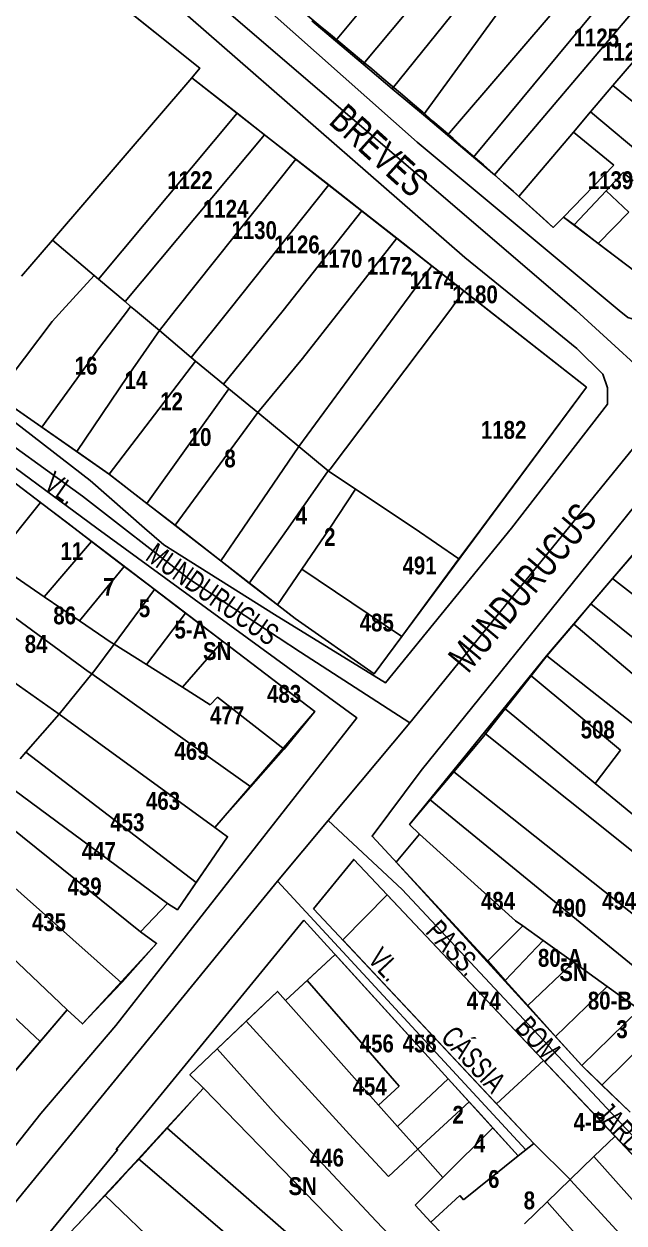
# Model space of a CAD drawing. Extents: x 199665 to 201826, y 4836581 to 4838476.
# Drawn here: x 200379.3 to 200463.5, y 4837466 to 4837634.1 of the extents above; entities that cross this region are included whole.
import ezdxf
from ezdxf.enums import TextEntityAlignment as Align

# ---------------------------------------------------------------- set-up
doc = ezdxf.new("R2010")
doc.units = 0
doc.header["$LTSCALE"] = 1.5
doc.header["$MEASUREMENT"] = 0
for name, color, linetype in [('CD-MALHA-LOTES', 40, 'CONTINUOUS'), ('RU-QUADRAS', 6, 'CONTINUOUS'), ('SV-EIXO-RUA-PAV', 20, 'CONTINUOUS'), ('SV-RUA-NAO-PAV-S-GUIA-C-GUIA', 7, 'CONTINUOUS'), ('SV-RUA-PAVIM-S-GUIA-C-GUIA', 7, 'CONTINUOUS'), ('SV-TXT-RUA-N-PAV-S-GUIA-C-GUIA', 7, 'CONTINUOUS'), ('SV-TXT-RUA-PAV-S-GUIA-C-GUIA', 7, 'CONTINUOUS'), ('Th_NmrPort', 1, 'CONTINUOUS')]:
    doc.layers.add(name, color=color, linetype=linetype)
doc.styles.add('ARIAL', font='ARIAL.TTF')
doc.styles.get("Standard").update_dxf_attribs({"font": 'swisscbo.ttf'})

msp = doc.modelspace()

# ---------------------------------------------------------------- linework, layer by layer
at = {"layer": 'CD-MALHA-LOTES', "linetype": 'Continuous'}
for p, q in [((200348.69, 4837672.04), (200403.96, 4837627.92)), ((200449.44, 4837663.58), (200423.03, 4837631.72)), ((200453.67, 4837660.51), (200426.89, 4837628.47)), ((200457.33, 4837657.83), (200430.98, 4837625.03)), ((200460.22, 4837655.42), (200435.34, 4837621.36)), ((200466.13, 4837650.5), (200438.74, 4837618.5)), ((200442.37, 4837615.45), (200469.43, 4837648.06)), ((200472.94, 4837645.47), (200445.31, 4837612.97)), ((200423.03, 4837631.72), (200419.67, 4837634.54)), ((200426.89, 4837628.47), (200423.03, 4837631.72)), ((200403.96, 4837627.92), (200402.87, 4837626.53)), ((200430.98, 4837625.03), (200426.89, 4837628.47)), ((200465.1, 4837629.19), (200461.94, 4837625.48)), ((200383.29, 4837603.8), (200402.87, 4837626.53)), ((200402.87, 4837626.53), (200409.21, 4837621.58)), ((200435.34, 4837621.36), (200430.98, 4837625.03)), ((200461.94, 4837625.48), (200458.8, 4837621.78)), ((200461.94, 4837625.48), (200481.27, 4837609.69)), ((200409.21, 4837621.58), (200389.76, 4837598.34)), ((200409.21, 4837621.58), (200413.05, 4837618.58)), ((200438.74, 4837618.5), (200435.34, 4837621.36)), ((200458.8, 4837621.78), (200456.4, 4837618.95)), ((200458.8, 4837621.78), (200467.16, 4837614.76)), ((200413.05, 4837618.58), (200393.48, 4837595.19)), ((200413.05, 4837618.58), (200417.44, 4837615.15)), ((200442.37, 4837615.45), (200438.74, 4837618.5)), ((200456.4, 4837618.95), (200448.73, 4837609.91)), ((200456.4, 4837618.95), (200462.08, 4837614.32)), ((200417.44, 4837615.15), (200400.5, 4837593.93)), ((200417.44, 4837615.15), (200422.07, 4837611.53)), ((200445.31, 4837612.97), (200442.37, 4837615.45)), ((200462.08, 4837614.32), (200454.99, 4837607.03)), ((200448.73, 4837609.91), (200445.31, 4837612.97)), ((200463.36, 4837613.27), (200460.98, 4837610.72)), ((200464.76, 4837612.13), (200463.36, 4837613.27)), ((200422.07, 4837611.53), (200408.05, 4837593.93)), ((200422.07, 4837611.53), (200426.71, 4837607.9)), ((200453.57, 4837605.58), (200448.73, 4837609.91)), ((200460.98, 4837610.72), (200456.5, 4837605.93)), ((200460.98, 4837610.72), (200464.18, 4837607.71)), ((200426.71, 4837607.9), (200415.69, 4837593.93)), ((200426.71, 4837607.9), (200431.62, 4837604.06)), ((200464.18, 4837607.71), (200459.88, 4837603.35)), ((200454.99, 4837607.03), (200453.57, 4837605.58)), ((200456.5, 4837605.93), (200454.99, 4837607.03)), ((200459.88, 4837603.35), (200456.5, 4837605.93)), ((200383.29, 4837603.8), (200378.94, 4837598.75)), ((200389.17, 4837598.83), (200383.29, 4837603.8)), ((200431.62, 4837604.06), (200423.66, 4837593.93)), ((200431.62, 4837604.06), (200436.55, 4837600.21)), ((200468.7, 4837596.65), (200459.88, 4837603.35)), ((200436.55, 4837600.21), (200431.92, 4837593.93)), ((200436.55, 4837600.21), (200441.04, 4837596.69)), ((200384.64, 4837593.93), (200389.17, 4837598.83)), ((200389.76, 4837598.34), (200389.17, 4837598.83)), ((200393.48, 4837595.19), (200389.76, 4837598.34)), ((200441.04, 4837596.69), (200439.06, 4837593.93)), ((200441.04, 4837596.69), (200444.53, 4837593.93)), ((200393.48, 4837595.19), (200394.27, 4837594.52)), ((200394.27, 4837594.52), (200393.81, 4837593.91)), ((200394.97, 4837593.93), (200394.27, 4837594.52)), ((200384.64, 4837593.93), (200383.24, 4837592.41)), ((200389.91, 4837588.77), (200393.81, 4837593.91)), ((200398.3, 4837591.12), (200394.97, 4837593.93)), ((200398.3, 4837591.12), (200400.5, 4837593.93)), ((200402.76, 4837587.35), (200408.05, 4837593.93)), ((200407.29, 4837583.61), (200415.69, 4837593.93)), ((200417.86, 4837574.87), (200431.92, 4837593.93)), ((200418.38, 4837587.21), (200423.66, 4837593.93)), ((200422.26, 4837571.71), (200439.06, 4837593.93)), ((200458.23, 4837583.18), (200444.53, 4837593.93)), ((200383.24, 4837592.41), (200375.41, 4837582.02)), ((200393.82, 4837584.7), (200398.3, 4837591.12)), ((200398.3, 4837591.12), (200402.76, 4837587.35)), ((200381.8, 4837577.58), (200389.91, 4837588.77)), ((200403.37, 4837586.85), (200391.24, 4837571.01)), ((200402.76, 4837587.35), (200403.37, 4837586.85)), ((200403.37, 4837586.85), (200407.29, 4837583.61)), ((200412.1, 4837579.63), (200418.38, 4837587.21)), ((200386.72, 4837574.16), (200393.82, 4837584.7)), ((200396.54, 4837566.9), (200408.05, 4837582.98)), ((200407.29, 4837583.61), (200408.05, 4837582.98)), ((200408.05, 4837582.98), (200412.1, 4837579.63)), ((200443.54, 4837563.44), (200458.23, 4837583.18)), ((200375.41, 4837582.02), (200381.8, 4837577.58)), ((200412.1, 4837579.63), (200400.5, 4837563.83)), ((200412.1, 4837579.63), (200417.86, 4837574.87)), ((200381.8, 4837577.58), (200386.72, 4837574.16)), ((200391.24, 4837571.01), (200386.72, 4837574.16)), ((200417.86, 4837574.87), (200410.06, 4837563.44)), ((200417.86, 4837574.87), (200422, 4837571.45)), ((200375.65, 4837571.56), (200381.63, 4837567.04)), ((200396.54, 4837566.9), (200391.24, 4837571.01)), ((200416.39, 4837563.44), (200422, 4837571.45)), ((200422, 4837571.45), (200422.26, 4837571.71)), ((200422, 4837571.45), (200425.84, 4837568.9)), ((200422.21, 4837563.44), (200425.84, 4837568.9)), ((200425.84, 4837568.9), (200434.04, 4837563.44)), ((200381.63, 4837567.04), (200374.96, 4837558.71)), ((200381.63, 4837567.04), (200385.45, 4837564.11)), ((200400.5, 4837563.83), (200396.54, 4837566.9)), ((200385.45, 4837564.11), (200388.78, 4837561.54)), ((200406.92, 4837558.85), (200400.5, 4837563.83)), ((200410.06, 4837563.44), (200406.92, 4837558.85)), ((200416.39, 4837563.44), (200410.92, 4837555.74)), ((200418.31, 4837557.69), (200422.21, 4837563.44)), ((200434.04, 4837563.44), (200440.34, 4837559.11)), ((200440.34, 4837559.11), (200443.54, 4837563.44)), ((200388.78, 4837561.54), (200382.15, 4837553.82)), ((200388.78, 4837561.54), (200393.37, 4837558.06)), ((200410.92, 4837555.74), (200406.92, 4837558.85)), ((200440.34, 4837559.11), (200432.31, 4837548.23)), ((200465.19, 4837560.22), (200461.9, 4837556.37)), ((200382.15, 4837553.82), (200374.96, 4837558.71)), ((200393.37, 4837558.06), (200387.08, 4837550.46)), ((200393.37, 4837558.06), (200396.94, 4837555.36)), ((200414.89, 4837552.66), (200418.31, 4837557.69)), ((200418.31, 4837557.69), (200432.31, 4837548.23)), ((200414.89, 4837552.66), (200410.92, 4837555.74)), ((200458.85, 4837552.8), (200461.9, 4837556.37)), ((200461.9, 4837556.37), (200481.48, 4837541.03)), ((200387.08, 4837550.46), (200382.15, 4837553.82)), ((200397.63, 4837554.83), (200391.94, 4837547.17)), ((200396.94, 4837555.36), (200397.63, 4837554.83)), ((200397.63, 4837554.83), (200401.98, 4837551.52)), ((200417.35, 4837550.75), (200414.89, 4837552.66)), ((200456.44, 4837549.98), (200458.85, 4837552.8)), ((200458.85, 4837552.8), (200487.29, 4837530)), ((200384.23, 4837537.37), (200364.18, 4837551.49)), ((200376.48, 4837552.02), (200388.32, 4837543.35)), ((200391.56, 4837547.41), (200387.08, 4837550.46)), ((200401.98, 4837551.52), (200396.5, 4837544.3)), ((200401.98, 4837551.52), (200407.15, 4837547.58)), ((200428.46, 4837543.02), (200417.35, 4837550.75)), ((200456.44, 4837549.98), (200452.67, 4837545.55)), ((200470.18, 4837538.38), (200456.44, 4837549.98)), ((200389.1, 4837543.35), (200391.94, 4837547.17)), ((200391.94, 4837547.17), (200391.56, 4837547.41)), ((200396.5, 4837544.3), (200391.94, 4837547.17)), ((200407.15, 4837547.58), (200401.55, 4837541.12)), ((200407.15, 4837547.58), (200420.1, 4837537.73)), ((200432.31, 4837548.23), (200428.46, 4837543.02)), ((200450.45, 4837542.75), (200452.67, 4837545.55)), ((200452.67, 4837545.55), (200482.21, 4837522.27)), ((200401.55, 4837541.12), (200396.5, 4837544.3)), ((200388.81, 4837543), (200384.23, 4837537.37)), ((200388.32, 4837543.35), (200388.81, 4837543)), ((200388.81, 4837543), (200389.1, 4837543.35)), ((200388.81, 4837543), (200411.14, 4837527.18)), ((200446.81, 4837538.1), (200450.45, 4837542.75)), ((200450.45, 4837542.75), (200463.01, 4837532.31)), ((200405.45, 4837538.66), (200401.55, 4837541.12)), ((200406.46, 4837539.73), (200405.45, 4837538.66)), ((200415.79, 4837532.45), (200406.46, 4837539.73)), ((200379.56, 4837532.03), (200384.23, 4837537.37)), ((200384.23, 4837537.37), (200406.1, 4837521.47)), ((200420.1, 4837537.73), (200415.79, 4837532.45)), ((200446.81, 4837538.1), (200444.04, 4837534.58)), ((200459.46, 4837527.66), (200446.81, 4837538.1)), ((200439.61, 4837529.28), (200443.81, 4837534.28)), ((200443.81, 4837534.28), (200444.04, 4837534.58)), ((200444.04, 4837534.58), (200470.08, 4837513.83)), ((200378.77, 4837531.11), (200379.56, 4837532.03)), ((200379.56, 4837532.03), (200403.48, 4837513.77)), ((200411.14, 4837527.18), (200415.71, 4837532.35)), ((200415.71, 4837532.35), (200415.79, 4837532.45)), ((200459.46, 4837527.66), (200463.01, 4837532.31)), ((200372.5, 4837530.72), (200399.44, 4837510.84)), ((200439.61, 4837529.28), (200436.3, 4837525.34)), ((200478.26, 4837498.59), (200439.61, 4837529.28)), ((200395.63, 4837506.83), (200369.81, 4837527.59)), ((200411.14, 4837527.18), (200406.1, 4837521.47)), ((200475.86, 4837514.11), (200459.46, 4837527.66)), ((200433.41, 4837521.89), (200436.3, 4837525.34)), ((200436.3, 4837525.34), (200468.75, 4837498.8)), ((200433.41, 4837521.89), (200434.78, 4837520.53)), ((200369.34, 4837520.7), (200393.01, 4837499.69)), ((200407.88, 4837520.17), (200403.48, 4837513.77)), ((200406.1, 4837521.47), (200407.88, 4837520.17)), ((200431.52, 4837516.61), (200434.78, 4837520.53)), ((200434.78, 4837520.53), (200448.27, 4837508.41)), ((200361.81, 4837518.31), (200385.36, 4837495.91)), ((200443.61, 4837503.6), (200431.52, 4837516.61)), ((200357.78, 4837513.63), (200381.59, 4837491.48)), ((200403.48, 4837513.77), (200400.84, 4837509.95)), ((200424.02, 4837505.73), (200430.26, 4837512.03)), ((200430.26, 4837512.03), (200452.21, 4837488.81)), ((200399.44, 4837510.84), (200395.63, 4837506.83)), ((200400.84, 4837509.95), (200399.44, 4837510.84)), ((200448.27, 4837508.41), (200449.29, 4837507.68)), ((200397.91, 4837505.22), (200395.63, 4837506.83)), ((200444.37, 4837502.76), (200449.29, 4837507.68)), ((200449.29, 4837507.68), (200452.13, 4837505.64)), ((200393.15, 4837499.84), (200397.91, 4837505.22)), ((200445.61, 4837482.74), (200424.02, 4837505.73)), ((200452.13, 4837505.64), (200446.83, 4837500.02)), ((200452.13, 4837505.64), (200456.39, 4837502.59)), ((200419.02, 4837500.01), (200422.98, 4837503.65)), ((200422.98, 4837503.65), (200438.83, 4837486.25)), ((200444.37, 4837502.76), (200443.61, 4837503.6)), ((200446.83, 4837500.02), (200444.37, 4837502.76)), ((200450, 4837496.5), (200456.39, 4837502.59)), ((200456.39, 4837502.59), (200461.13, 4837499.19)), ((200416.01, 4837497.23), (200419.02, 4837500.01)), ((200419.02, 4837500.01), (200431.96, 4837485.19)), ((200450, 4837496.5), (200446.83, 4837500.02)), ((200393.01, 4837499.69), (200387.5, 4837493.95)), ((200393.01, 4837499.69), (200393.15, 4837499.84)), ((200414.88, 4837498.5), (200410.49, 4837494.31)), ((200416.01, 4837497.23), (200414.88, 4837498.5)), ((200453.87, 4837492.19), (200461.13, 4837499.19)), ((200461.13, 4837499.19), (200465.61, 4837495.98)), ((200429.07, 4837482.55), (200416.01, 4837497.23)), ((200385.36, 4837495.91), (200381.59, 4837491.48)), ((200387.5, 4837493.95), (200385.36, 4837495.91)), ((200453.87, 4837492.19), (200450, 4837496.5)), ((200465.61, 4837495.98), (200457.56, 4837488.1)), ((200471.6, 4837496.46), (200460.4, 4837485.36)), ((200410.49, 4837494.31), (200406.41, 4837490.43)), ((200410.49, 4837494.31), (200425.47, 4837477.86)), ((200457.56, 4837488.1), (200453.87, 4837492.19)), ((200381.59, 4837491.48), (200377.08, 4837486.18)), ((200402.59, 4837486.79), (200406.41, 4837490.43)), ((200406.41, 4837490.43), (200414.71, 4837481.2)), ((200452.21, 4837488.81), (200445.61, 4837482.74)), ((200452.21, 4837488.81), (200462.24, 4837478.19)), ((200404.5, 4837484.94), (200402.59, 4837486.79)), ((200460.4, 4837485.36), (200457.56, 4837488.1)), ((200399.35, 4837479.36), (200404.5, 4837484.94)), ((200404.5, 4837484.94), (200428.61, 4837460.13)), ((200431.96, 4837485.19), (200429.07, 4837482.55)), ((200438.83, 4837486.25), (200431.73, 4837479.57)), ((200438.83, 4837486.25), (200441.75, 4837483.04)), ((200460.4, 4837485.36), (200464.36, 4837481.55)), ((200431.73, 4837479.57), (200429.07, 4837482.55)), ((200441.75, 4837483.04), (200434.58, 4837476.37)), ((200441.75, 4837483.04), (200443.45, 4837481.18)), ((200450.82, 4837477.19), (200445.61, 4837482.74)), ((200414.71, 4837481.2), (200421.29, 4837474.24)), ((200443.45, 4837481.18), (200445.09, 4837479.36)), ((200395.37, 4837475.04), (200399.35, 4837479.36)), ((200425.49, 4837456.59), (200399.35, 4837479.36)), ((200434.58, 4837476.37), (200431.73, 4837479.57)), ((200445.09, 4837479.36), (200438.09, 4837472.42)), ((200445.09, 4837479.36), (200448.63, 4837475.43)), ((200459.28, 4837475.34), (200462.24, 4837478.19)), ((200462.24, 4837478.19), (200468.99, 4837471.04)), ((200425.47, 4837477.86), (200430.45, 4837472.53)), ((200450.82, 4837477.19), (200448.63, 4837475.43)), ((200455.94, 4837472.12), (200450.82, 4837477.19)), ((200395.37, 4837475.04), (200390.65, 4837469.92)), ((200427.41, 4837447.63), (200395.37, 4837475.04)), ((200430.45, 4837472.53), (200434.58, 4837476.37)), ((200438.09, 4837472.42), (200434.58, 4837476.37)), ((200448.63, 4837475.43), (200440.96, 4837469.26)), ((200459.28, 4837475.34), (200455.94, 4837472.12)), ((200465.81, 4837468.01), (200459.28, 4837475.34)), ((200421.29, 4837474.24), (200428.7, 4837466.28)), ((200434.18, 4837468.55), (200438.09, 4837472.42)), ((200452.73, 4837469.02), (200455.94, 4837472.12)), ((200455.94, 4837472.12), (200456.01, 4837472.05)), ((200456.01, 4837472.05), (200468.89, 4837458.07)), ((200386.93, 4837465.89), (200390.65, 4837469.92)), ((200390.65, 4837469.92), (200421.28, 4837440.72)), ((200440.44, 4837469.88), (200436.41, 4837466.17)), ((200440.96, 4837469.26), (200440.44, 4837469.88)), ((200436.41, 4837466.17), (200434.18, 4837468.55)), ((200449.52, 4837465.93), (200452.73, 4837469.02)), ((200452.73, 4837469.02), (200465.31, 4837454.78)), ((200428.7, 4837466.28), (200431.49, 4837463.38)), ((200437.92, 4837464.56), (200436.41, 4837466.17))]:
    msp.add_line(p, q, dxfattribs=at)
at = {"layer": 'RU-QUADRAS', "color": 6, "linetype": 'Continuous'}
msp.add_lwpolyline([(200362.58, 4837687.38), (200417.54, 4837756.8), (200446.04, 4837734.06), (200484.01, 4837707.41), (200482.9, 4837705.83), (200528.5, 4837672.69), (200516.8, 4837656.56), (200511.71, 4837647.48), (200503.82, 4837637.47), (200491.17, 4837623.24), (200481.19, 4837609.58), (200468.7, 4837596.65), (200454.99, 4837607.03), (200453.57, 4837605.58, 0.016663), (200407.72, 4837644.41), (200410.07, 4837647.39), (200402.49, 4837653.9), (200363.18, 4837685.1)], format="xyb", close=True, dxfattribs=at)
for points in [[(200348.69, 4837672.04), (200403.96, 4837627.92), (200402.87, 4837626.53), (200458.23, 4837583.18), (200428.46, 4837543.02), (200417.35, 4837550.75), (200391.3, 4837570.97), (200375.41, 4837582.02), (200371.31, 4837576.57, 0.94983), (200369.35, 4837576.32), (200420.1, 4837537.73), (200406.1, 4837521.47), (200407.88, 4837520.17), (200400.84, 4837509.95), (200399.44, 4837510.84), (200395.63, 4837506.83), (200397.91, 4837505.22), (200387.5, 4837493.95), (200385.36, 4837495.91), (200364.14, 4837470.98), (200366.7, 4837468.86), (200361.37, 4837463.03)], [(200366.19, 4837444.55, 0.013068), (200404.5, 4837484.94), (200402.59, 4837486.79), (200414.88, 4837498.5), (200416.01, 4837497.23), (200422.98, 4837503.65), (200448.63, 4837475.43), (200450.82, 4837477.19), (200424.02, 4837505.73), (200430.26, 4837512.03), (200475.37, 4837464.3)]]:
    msp.add_lwpolyline(points, format="xyb", dxfattribs=at)
msp.add_lwpolyline([(200464.36, 4837481.55), (200457.56, 4837488.1), (200431.52, 4837516.61), (200434.78, 4837520.53), (200433.41, 4837521.89), (200452.61, 4837545.51), (200473.66, 4837570.14)], dxfattribs=at)
at = {"layer": 'SV-EIXO-RUA-PAV'}
msp.add_line((200456.76, 4837593.93), (200396.33, 4837645.73), dxfattribs=at)
for points in [[(200226.78, 4837285.55), (200284.28, 4837354.18), (200287.55, 4837358.08), (200311.77, 4837387.74), (200360.36, 4837447.25), (200414.89, 4837513.93), (200422, 4837522.43), (200433.44, 4837536.15), (200470.37, 4837581.52), (200479.47, 4837593.93)], [(200470.37, 4837581.52), (200456.76, 4837593.93)], [(200433.44, 4837536.15), (200418.11, 4837546.03), (200402.43, 4837556.33), (200387.53, 4837567.9), (200377.7, 4837575.03), (200373.58, 4837578.2)], [(200422, 4837522.43), (200432.39, 4837512.8), (200477.44, 4837464.67)], [(200414.89, 4837513.93), (200449.73, 4837476.31)]]:
    msp.add_lwpolyline(points, dxfattribs=at)
at = {"layer": 'SV-RUA-NAO-PAV-S-GUIA-C-GUIA'}
msp.add_lwpolyline([(200418.59, 4837508.46), (200438.83, 4837486.25), (200441.75, 4837483.04), (200443.45, 4837481.18), (200445.09, 4837479.36), (200448.63, 4837475.43), (200450.82, 4837477.19), (200445.61, 4837482.74), (200419.93, 4837510.09)], dxfattribs=at)
at = {"layer": 'SV-RUA-PAVIM-S-GUIA-C-GUIA'}
for points in [[(200414.2, 4837758.29), (200358.29, 4837688.35), (200357.54, 4837685.46), (200357.82, 4837683.8), (200359.3, 4837681.81), (200385.65, 4837660.52), (200402.89, 4837645.57), (200434.48, 4837617.52), (200462.83, 4837593.93)], [(200450.31, 4837593.93), (200441.16, 4837601.35), (200395.7, 4837641.04), (200358.7, 4837670.29), (200353.79, 4837672.49), (200350.14, 4837674.57), (200347.59, 4837675.07), (200345.75, 4837672.94), (200288.48, 4837604.12)], [(200450.31, 4837593.93), (200456.87, 4837588.61), (200460.54, 4837585), (200461.18, 4837583.12), (200461.18, 4837580.81)], [(200462.83, 4837593.93), (200464.01, 4837592.94), (200467.68, 4837591.83), (200469.7, 4837591.66), (200471.7, 4837592.64), (200472.71, 4837593.93)], [(200358.75, 4837453.73), (200373.21, 4837470.71), (200381.67, 4837481.4), (200392.2, 4837493.71), (200404.61, 4837509.6), (200426.03, 4837536.84), (200389.52, 4837563.44), (200371.77, 4837576.51), (200375.3, 4837580.33), (200388.6, 4837570.09), (200396.23, 4837563.44), (200398.94, 4837561.09), (200414.45, 4837551.32), (200430.02, 4837541.73), (200447.72, 4837563.44), (200461.18, 4837580.81)], [(200470.62, 4837573.52), (200462.48, 4837563.44), (200435.04, 4837529.47), (200428.14, 4837520.25), (200443.61, 4837503.6), (200444.37, 4837502.76), (200446.83, 4837500.02), (200450, 4837496.5), (200453.87, 4837492.19), (200457.51, 4837488.14), (200457.56, 4837488.1), (200460.4, 4837485.36), (200464.36, 4837481.55)], [(200419.93, 4837510.09), (200425.58, 4837516.99), (200452.21, 4837488.81), (200462.24, 4837478.19), (200468.99, 4837471.04)], [(200319.51, 4837383.03), (200317.4, 4837384.9), (200335.25, 4837406.81), (200370.44, 4837449.59), (200392.44, 4837476.31), (200392.24, 4837476.32), (200418.59, 4837508.46)]]:
    msp.add_lwpolyline(points, dxfattribs=at)

# ---------------------------------------------------------------- texts
at = {"layer": 'SV-TXT-RUA-N-PAV-S-GUIA-C-GUIA', "style": 'ARIAL', "width": 0.7}
msp.add_text('VL.             CÁSSIA', height=3, rotation=313, dxfattribs=at).set_placement((200427.4, 4837502.86))
at = {"layer": 'SV-TXT-RUA-PAV-S-GUIA-C-GUIA', "style": 'ARIAL', "width": 0.7}
for s, height, rotation, p in [('BREVES', 4, 318, (200421.92, 4837620.21)), ('VL.                MUNDURUCUS', 3, 325, (200381.89, 4837569.08)), ('MUNDURUCUS', 4, 50, (200441.61, 4837542.93)), ('PASS.            BOM            JARDIM', 3, 313, (200435.5, 4837506.74))]:
    msp.add_text(s, height=height, rotation=rotation, dxfattribs=at).set_placement(p)
at = {"layer": 'Th_NmrPort', "color": 1}
for s, p in [('1125', (200456.42, 4837632.2)), ('1129', (200460.42, 4837630.2)), ('1122', (200399.42, 4837612.2)), ('1139', (200458.42, 4837612.2)), ('1124', (200404.42, 4837608.2)), ('1130', (200408.42, 4837605.2)), ('1126', (200414.42, 4837603.2)), ('1170', (200420.42, 4837601.2)), ('1172', (200427.42, 4837600.2)), ('1174', (200433.42, 4837598.2)), ('1180', (200439.42, 4837596.2)), ('16', (200386.42, 4837586.2)), ('14', (200393.42, 4837584.2)), ('12', (200398.42, 4837581.2)), ('10', (200402.42, 4837576.2)), ('1182', (200443.42, 4837577.2)), ('8', (200407.42, 4837573.2)), ('4', (200417.42, 4837565.2)), ('2', (200421.42, 4837562.2)), ('11', (200384.42, 4837560.2)), ('491', (200432.42, 4837558.2)), ('7', (200390.42, 4837555.2)), ('86', (200383.42, 4837551.2)), ('5', (200395.42, 4837552.2)), ('5-A', (200400.42, 4837549.2)), ('485', (200426.42, 4837550.2)), ('84', (200379.42, 4837547.2)), ('SN', (200404.42, 4837546.2)), ('483', (200413.42, 4837540.2)), ('477', (200405.42, 4837537.2)), ('508', (200457.42, 4837535.2)), ('469', (200400.42, 4837532.2)), ('463', (200396.42, 4837525.2)), ('453', (200391.42, 4837522.2)), ('447', (200387.42, 4837518.2)), ('439', (200385.42, 4837513.2)), ('484', (200443.42, 4837511.2)), ('494', (200460.42, 4837511.2)), ('490', (200453.42, 4837510.2)), ('435', (200380.42, 4837508.2)), ('80-A', (200451.42, 4837503.2)), ('SN', (200454.42, 4837501.2)), ('474', (200441.42, 4837497.2)), ('80-B', (200458.42, 4837497.2)), ('3', (200462.42, 4837493.2)), ('456', (200426.42, 4837491.2)), ('458', (200432.42, 4837491.2)), ('454', (200425.42, 4837485.2)), ('2', (200439.42, 4837481.2)), ('4-B', (200456.42, 4837480.2)), ('4', (200442.42, 4837477.2)), ('446', (200419.42, 4837475.2)), ('6', (200444.42, 4837472.2)), ('SN', (200416.42, 4837471.2)), ('8', (200449.42, 4837469.2))]:
    msp.add_text(s, height=2.5, dxfattribs=at).set_placement(p, align=Align.MIDDLE_LEFT)

doc.saveas('drawing.dxf')
